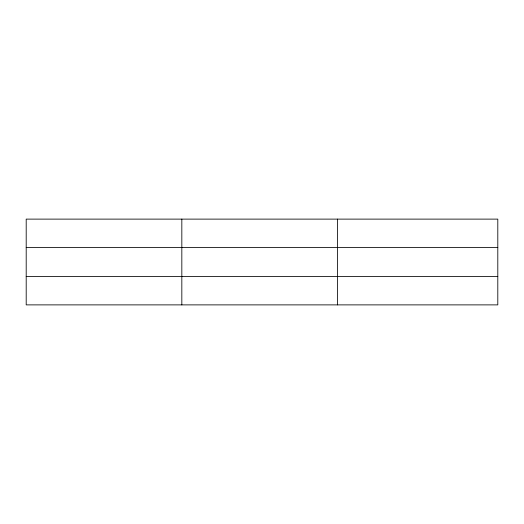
<?xml version="1.0" encoding="UTF-8"?>
<svg xmlns="http://www.w3.org/2000/svg" width="524" height="524" viewBox="0 0 524 524"><rect width="100%" height="100%" fill="white"/><g stroke="black" fill="none" stroke-linecap="round" stroke-linejoin="round"><path stroke-width="0.79" d="M181.828 304.883L181.828 219.117M337.456 304.883L337.456 219.117M497.8 247.42L497.8 219.117L26.2 219.117L26.2 304.883L497.8 304.883L497.8 247.42L26.2 247.42M26.2 276.58L497.8 276.58"/></g></svg>
